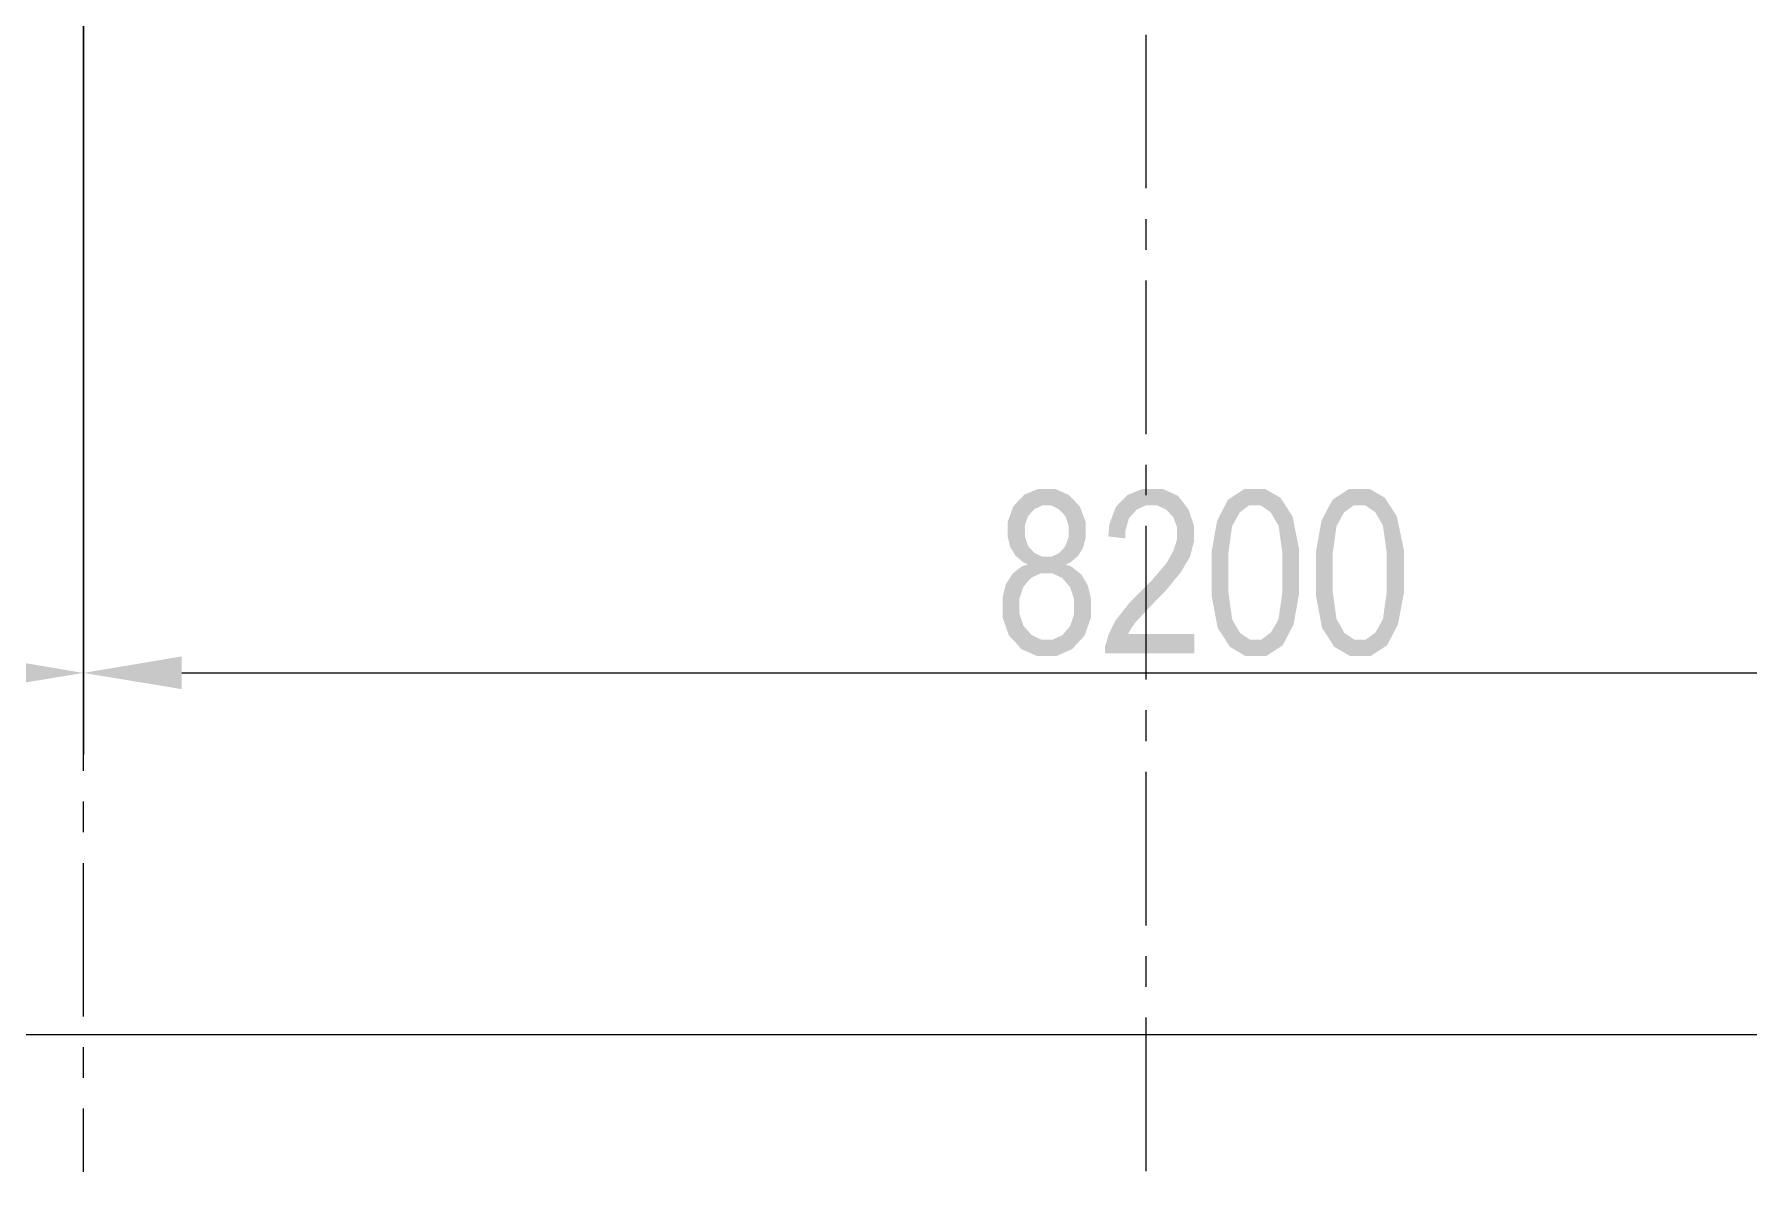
# Model space of a CAD drawing. Header units: millimetres. Extents: x 51.5 to 74.8, y 0.8 to 17.2.
# Drawn here: x 55.942 to 56.763, y 6.41 to 6.955 of the extents above; entities that cross this region are included whole.
import ezdxf

# ---------------------------------------------------------------- set-up
doc = ezdxf.new("R2010")
doc.units = ezdxf.units.MM
doc.layers.add('PDF_Geomertry', color=7, linetype='Continuous')
doc.layers.add('PDF_Solid Fills', color=7, linetype='Continuous')

msp = doc.modelspace()

# ---------------------------------------------------------------- hatches: boundary and pattern name
at = {"layer": 'PDF_Solid Fills', "transparency": 33554559}
h = msp.add_hatch(color=256, dxfattribs=at)
h.paths.add_polyline_path([(56.41774, 6.70078), (56.41538, 6.70189), (56.41176, 6.70495), (56.41051, 6.70703), (56.40926, 6.70897), (56.40801, 6.71397), (56.40801, 6.71689), (56.40801, 6.72134), (56.41065, 6.72856), (56.41329, 6.73147), (56.41593, 6.73425), (56.4226, 6.73703), (56.42663, 6.73703), (56.43065, 6.73703), (56.43732, 6.73411), (56.43996, 6.73134), (56.4426, 6.72842), (56.44538, 6.72106), (56.44538, 6.71661), (56.44538, 6.7137), (56.44413, 6.70897), (56.44301, 6.70703), (56.44176, 6.70495), (56.43815, 6.70189), (56.43579, 6.70078), (56.43871, 6.69967), (56.44329, 6.69592), (56.44482, 6.69342), (56.44635, 6.69078), (56.44788, 6.68439), (56.44788, 6.68064), (56.44788, 6.67536), (56.44482, 6.66675), (56.4419, 6.66356), (56.43885, 6.66022), (56.43121, 6.65689), (56.42676, 6.65689), (56.42218, 6.65689), (56.41454, 6.66022), (56.41163, 6.66356), (56.40857, 6.66675), (56.40551, 6.6755), (56.40551, 6.68092), (56.40551, 6.68481), (56.40704, 6.69134), (56.40871, 6.69383), (56.41038, 6.69647), (56.41482, 6.69995)])
h.paths.add_polyline_path([(56.41357, 6.68092), (56.41357, 6.67731), (56.41551, 6.67147), (56.41746, 6.66925), (56.4194, 6.66703), (56.42399, 6.66481), (56.42676, 6.66481), (56.42954, 6.66481), (56.43413, 6.66689), (56.43607, 6.66911), (56.43788, 6.6712), (56.43982, 6.67703), (56.43982, 6.6805), (56.43982, 6.68411), (56.43788, 6.68995), (56.43593, 6.69217), (56.43399, 6.69439), (56.42926, 6.69661), (56.42649, 6.69661), (56.42385, 6.69661), (56.41926, 6.69439), (56.41732, 6.69231), (56.41551, 6.69009), (56.41357, 6.68439)])
h.paths.add_polyline_path([(56.41621, 6.71717), (56.41621, 6.71425), (56.41774, 6.70967), (56.41926, 6.708), (56.42079, 6.70633), (56.42454, 6.70453), (56.42676, 6.70453), (56.42899, 6.70453), (56.4326, 6.7062), (56.43413, 6.70786), (56.43565, 6.70967), (56.43718, 6.71397), (56.43718, 6.71661), (56.43718, 6.71939), (56.43565, 6.72384), (56.43413, 6.72564), (56.43246, 6.72731), (56.42885, 6.72911), (56.42663, 6.72911), (56.42454, 6.72911), (56.42079, 6.72731), (56.41926, 6.72564), (56.41774, 6.72397), (56.41621, 6.71967)])
msp.add_hatch(color=256, dxfattribs=at).paths.add_polyline_path([(56.49732, 6.66745), (56.49732, 6.65828), (56.45468, 6.65828), (56.45454, 6.66106), (56.45635, 6.66731), (56.45801, 6.67078), (56.45982, 6.67425), (56.46635, 6.68245), (56.47107, 6.68731), (56.47663, 6.69272), (56.48399, 6.70134), (56.48565, 6.70425), (56.48732, 6.70731), (56.48913, 6.71286), (56.48913, 6.7155), (56.48913, 6.71856), (56.48732, 6.72342), (56.48551, 6.72536), (56.48385, 6.72717), (56.47954, 6.72911), (56.4769, 6.72911), (56.47413, 6.72911), (56.46968, 6.72703), (56.46788, 6.72495), (56.46607, 6.723), (56.4644, 6.71717), (56.4644, 6.71328), (56.45621, 6.71425), (56.45663, 6.71995), (56.45982, 6.72842), (56.4626, 6.73134), (56.46538, 6.73411), (56.4726, 6.73703), (56.47718, 6.73703), (56.48218, 6.73703), (56.48954, 6.7337), (56.49218, 6.73036), (56.49468, 6.72703), (56.49718, 6.71953), (56.49718, 6.71522), (56.49718, 6.71161), (56.49524, 6.70439), (56.49315, 6.70092), (56.49121, 6.69745), (56.48371, 6.68828), (56.47815, 6.68259), (56.47468, 6.67897), (56.4701, 6.67411), (56.46899, 6.67272), (56.46801, 6.67147), (56.46635, 6.66884), (56.46565, 6.66745)])
h = msp.add_hatch(color=256, dxfattribs=at)
h.paths.add_polyline_path([(56.50565, 6.69689), (56.50565, 6.70675), (56.50829, 6.72175), (56.51093, 6.72689), (56.51357, 6.73189), (56.52149, 6.73703), (56.52663, 6.73703), (56.53121, 6.73703), (56.53857, 6.73286), (56.54121, 6.72883), (56.5444, 6.72384), (56.5476, 6.70786), (56.5476, 6.69689), (56.5476, 6.68703), (56.54496, 6.67217), (56.54232, 6.66703), (56.53968, 6.66203), (56.53176, 6.65689), (56.52649, 6.65689), (56.5219, 6.65689), (56.5144, 6.66134), (56.51149, 6.66592), (56.50857, 6.67036), (56.50565, 6.68592)])
h.paths.add_polyline_path([(56.51371, 6.69689), (56.51371, 6.68745), (56.51551, 6.67453), (56.51732, 6.67133), (56.51926, 6.668), (56.52399, 6.66481), (56.52676, 6.66481), (56.52954, 6.66481), (56.53399, 6.66814), (56.53593, 6.67133), (56.53774, 6.67467), (56.53954, 6.68745), (56.53954, 6.69689), (56.53954, 6.70647), (56.53774, 6.71939), (56.53579, 6.72259), (56.53399, 6.72578), (56.52926, 6.72911), (56.52635, 6.72911), (56.52357, 6.72911), (56.51913, 6.72578), (56.51732, 6.72245), (56.51551, 6.71925), (56.51371, 6.70647)])
h = msp.add_hatch(color=256, dxfattribs=at)
h.paths.add_polyline_path([(56.55565, 6.69689), (56.55565, 6.70675), (56.55829, 6.72175), (56.56093, 6.72689), (56.56371, 6.73189), (56.57149, 6.73703), (56.57676, 6.73703), (56.58135, 6.73703), (56.58857, 6.73286), (56.59121, 6.72883), (56.5944, 6.72384), (56.59774, 6.70786), (56.59774, 6.69689), (56.59774, 6.68703), (56.59496, 6.67217), (56.59232, 6.66703), (56.58968, 6.66203), (56.58176, 6.65689), (56.57663, 6.65689), (56.57204, 6.65689), (56.5644, 6.66134), (56.56149, 6.66592), (56.55857, 6.67036), (56.55565, 6.68592)])
h.paths.add_polyline_path([(56.56371, 6.69689), (56.56371, 6.68745), (56.56551, 6.67453), (56.56746, 6.67133), (56.56926, 6.668), (56.57399, 6.66481), (56.5769, 6.66481), (56.57954, 6.66481), (56.58413, 6.66814), (56.58593, 6.67133), (56.58774, 6.67467), (56.58954, 6.68745), (56.58954, 6.69689), (56.58954, 6.70647), (56.58774, 6.71939), (56.58593, 6.72259), (56.58413, 6.72578), (56.57926, 6.72911), (56.57635, 6.72911), (56.57371, 6.72911), (56.56913, 6.72578), (56.56732, 6.72245), (56.56551, 6.71925), (56.56371, 6.70647)])

# ---------------------------------------------------------------- linework, layer by layer
at = {"layer": 'PDF_Geomertry', "lineweight": 0}
msp.add_lwpolyline([(55.96524, 6.60967), (55.96524, 7.1162)], close=True, dxfattribs=at)
for points in [[(56.47413, 6.95467), (56.47413, 6.88106)], [(55.96524, 6.92564), (55.96524, 6.94036)], [(55.96524, 6.83745), (55.96524, 6.91092)], [(56.47413, 6.86634), (56.47413, 6.85161)], [(56.47413, 6.83689), (56.47413, 6.76328)], [(55.96524, 6.808), (55.96524, 6.82272)], [(55.96524, 6.71967), (55.96524, 6.79328)], [(56.47413, 6.74856), (56.47413, 6.73397)], [(56.47413, 6.71925), (56.47413, 6.64564)], [(55.96524, 6.69022), (55.96524, 6.70495)], [(55.96524, 6.60189), (55.96524, 6.6755)], [(55.96524, 6.64884), (55.96524, 6.64884)], [(56.01232, 6.64884), (56.99079, 6.64884)], [(56.47413, 6.63092), (56.47413, 6.6162)], [(56.47413, 6.60147), (56.47413, 6.52786)], [(55.96524, 6.57245), (55.96524, 6.58717)], [(55.96524, 6.48425), (55.96524, 6.55772)], [(56.47413, 6.51314), (56.47413, 6.49842)], [(56.47413, 6.4837), (56.47413, 6.41009)], [(54.96579, 6.4755), (59.96177, 6.4755)], [(55.96524, 6.45481), (55.96524, 6.46953)], [(55.96524, 6.40981), (55.96524, 6.44009)]]:
    msp.add_lwpolyline(points, dxfattribs=at)
at = {"layer": 'PDF_Solid Fills', "transparency": 33554559}
for points in [[(55.91815, 6.64106), (55.91815, 6.65675), (55.96524, 6.64884)], [(56.01232, 6.65675), (56.01232, 6.64106), (55.96524, 6.64884)]]:
    msp.add_solid(points, dxfattribs=at)

doc.saveas('drawing.dxf')
